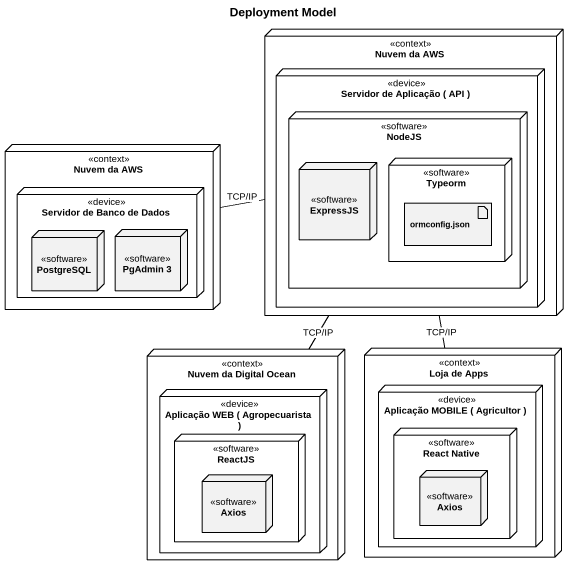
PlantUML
@startuml
title Deployment Model
node "Nuvem da AWS" as Nuvem_da_AWS <<context>> {
  node "Servidor de Aplicação ( API )" as Servidor_de_Aplicação_API <<device>> {
    node NodeJS <<software>> {
      node ExpressJS <<software>>
      node Typeorm <<software>> {
        artifact "ormconfig.json" as ormconfig_json
      }
    }
  }
}
node "Nuvem da AWS" as Nuvem_da_AWS_2 <<context>> {
  node "Servidor de Banco de Dados" as Servidor_de_Banco_de_Dados <<device>> {
    node PostgreSQL <<software>>
    node "PgAdmin 3" as PgAdmin_3 <<software>>
  }
}
node "Nuvem da Digital Ocean" as Nuvem_da_Digital_Ocean <<context>> {
  node "Aplicação WEB ( Agropecuarista )" as Aplicação_WEB_Agropecuarista <<device>> {
    node ReactJS <<software>> {
      node Axios <<software>>
    }
  }
}
node "Loja de Apps" as Loja_de_Apps <<context>> {
  node "Aplicação MOBILE ( Agricultor )" as Aplicação_MOBILE_Agricultor <<device>> {
    node "React Native" as React_Native <<software>> {
      node "Axios" as Axios_2 <<software>>
    }
  }
}
Nuvem_da_AWS -- Nuvem_da_Digital_Ocean : TCP/IP
Nuvem_da_AWS -- Loja_de_Apps : TCP/IP
Nuvem_da_AWS_2 -right- Nuvem_da_AWS : TCP/IP
@enduml
